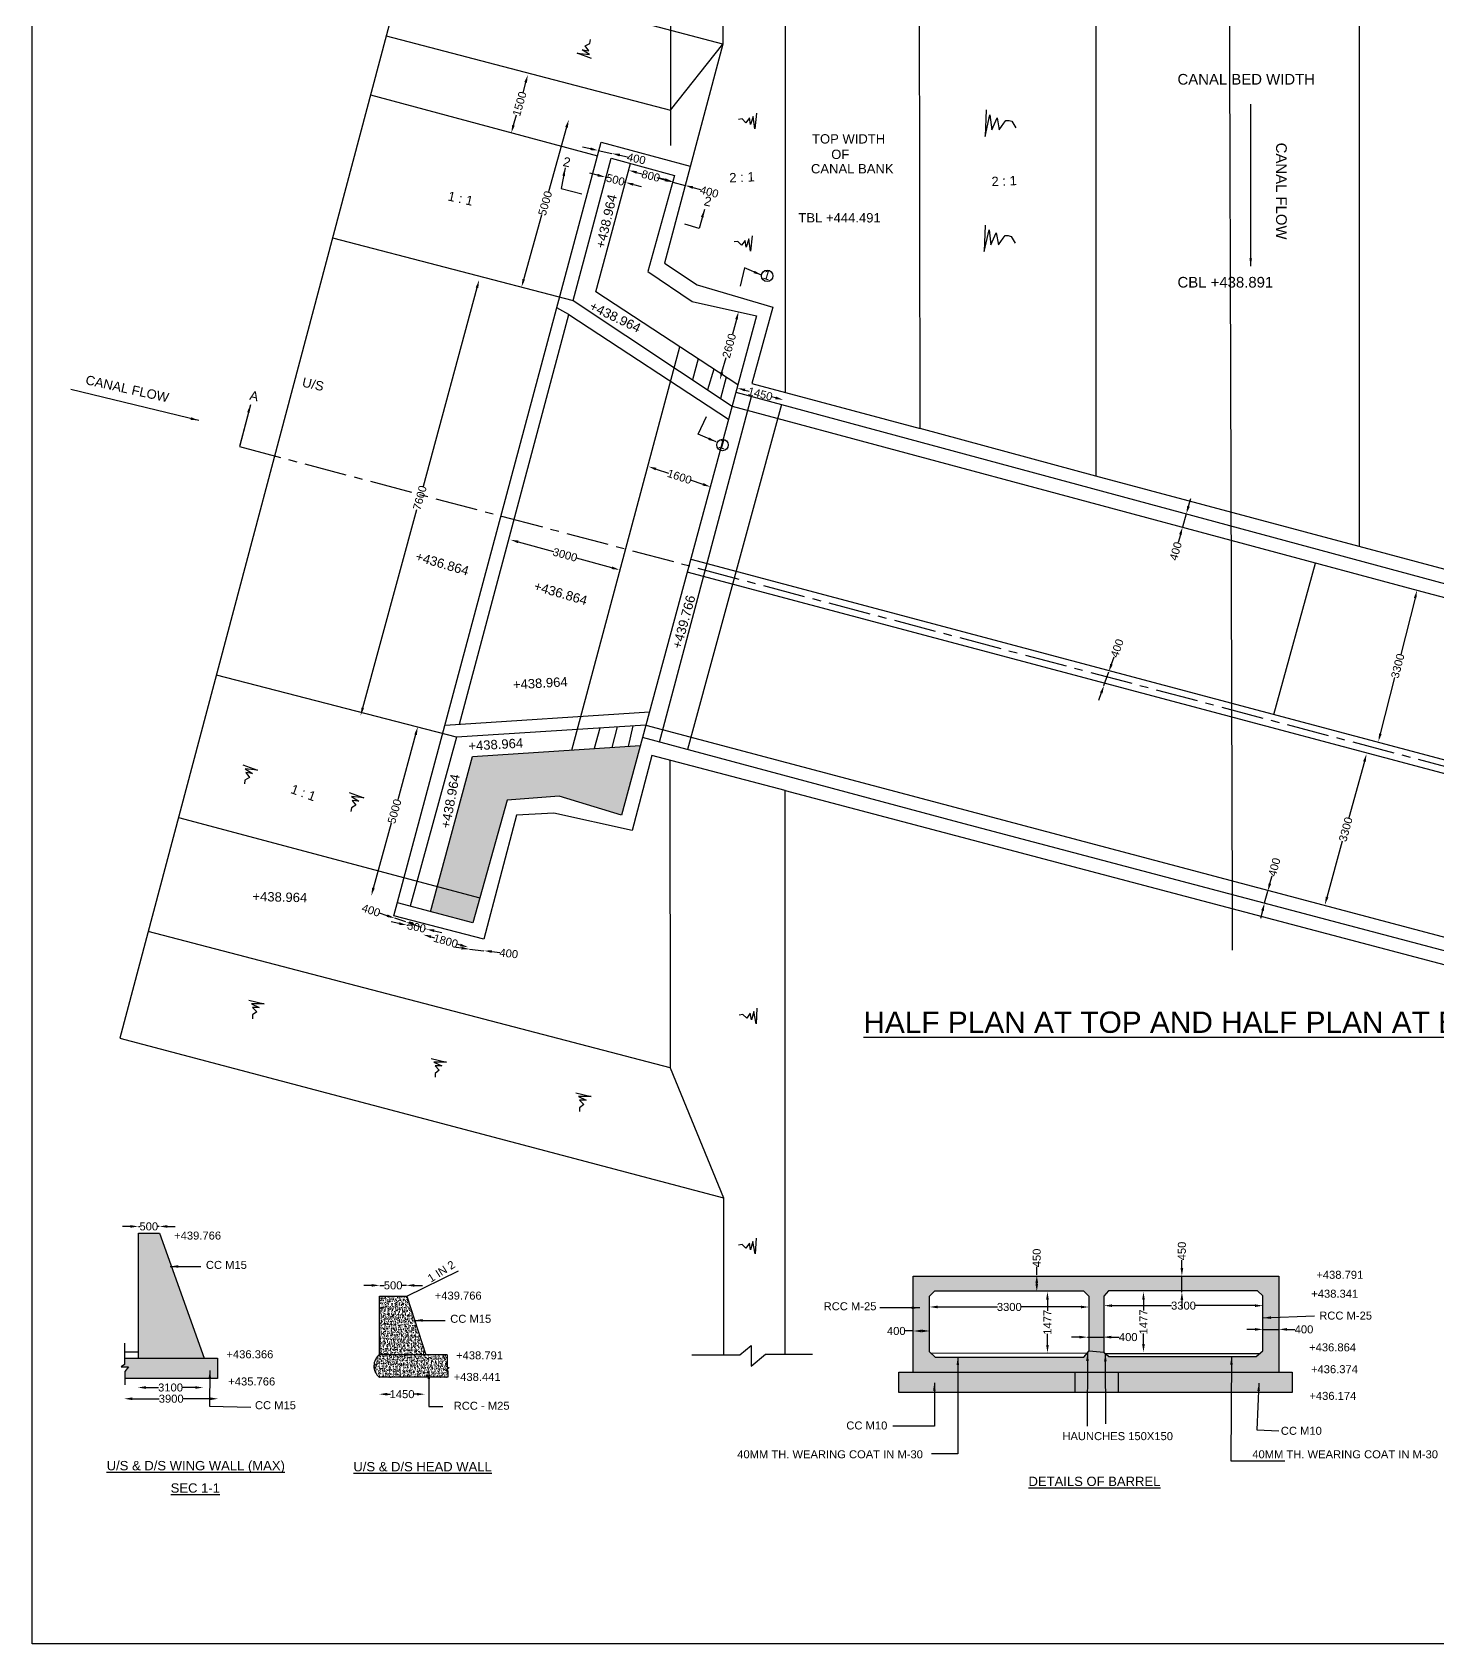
# Model space of a CAD drawing. Header units: millimetres. Extents: x 10160 to 155178, y -53 to 121906.
# Drawn here: x 10160 to 62853, y 53 to 60475 of the extents above; entities that cross this region are included whole.
import ezdxf

# ---------------------------------------------------------------- set-up
doc = ezdxf.new("R2010")
doc.units = ezdxf.units.MM
doc.linetypes.add('CENTER', pattern=[50.8, 31.75, -6.35, 6.35, -6.35])
for name, color, linetype in [('DIM', 7, 'Continuous'), ('DWG', 7, 'Continuous'), ('TEXT', 7, 'Continuous')]:
    doc.layers.add(name, color=color, linetype=linetype)
doc.styles.get("Standard").update_dxf_attribs({"font": 'arial.ttf'})
doc.dimstyles.new('ISO-25', dxfattribs={"dimtxt": 300, "dimasz": 300, "dimexe": 1.25, "dimexo": 0.625, "dimtad": 0, "dimdec": 0, "dimtxsty": 'Standard', "dimcen": 2.5, "dimse1": 1, "dimse2": 1, "dimadec": 0, "dimazin": 0, "dimtfac": 1, "dimtdec": 0, "dimtmove": 0, "dimatfit": 3, "dimfxl": 1, "dimarcsym": 0})

# ---------------------------------------------------------------- blocks, each defined once
blk = doc.blocks.new('*D18')
at = {"layer": 'Defpoints', "color": 0, "transparency": 16777216}
for p in [(28740, 58880), (28810, 58860), (28190, 56680)]:
    blk.add_point(p, dxfattribs=at)
at = {"layer": 'DIM', "color": 0, "lineweight": -2, "transparency": 16777216}
for p, q in [((28658, 58591), (28549, 58207)), ((28202, 56988), (28311, 57373))]:
    blk.add_line(p, q, dxfattribs=at)
at = {"layer": 'DIM', "color": 0, "transparency": 16777216}
for points in [[(28610, 58605), (28706, 58578), (28740, 58880)], [(28154, 57002), (28250, 56975), (28120, 56700)]]:
    blk.add_solid(points, dxfattribs=at)
at = {"layer": 'DIM', "color": 0, "transparency": 16777216, "insert": (28430, 57790), "char_height": 300, "attachment_point": 5, "rotation": 74.12405}
blk.add_mtext('1500', dxfattribs=at)
blk = doc.blocks.new('*D19')
at = {"layer": 'Defpoints', "color": 0, "transparency": 16777216}
for p in [(31340, 55850), (31850, 55740), (31891, 55931)]:
    blk.add_point(p, dxfattribs=at)
at = {"layer": 'DIM', "color": 0, "lineweight": -2, "transparency": 16777216}
for p, q in [((31088, 56104), (30795, 56168)), ((31381, 56041), (31891, 55931)), ((32184, 55868), (32478, 55805))]:
    blk.add_line(p, q, dxfattribs=at)
at = {"layer": 'DIM', "color": 0, "transparency": 16777216}
for points in [[(31099, 56153), (31077, 56055), (31381, 56041)], [(32195, 55917), (32174, 55819), (31891, 55931)]]:
    blk.add_solid(points, dxfattribs=at)
at = {"layer": 'DIM', "color": 0, "transparency": 16777216, "insert": (32808, 55733), "char_height": 300, "attachment_point": 5, "rotation": 347.82854}
blk.add_mtext('400', dxfattribs=at)
blk = doc.blocks.new('*D20')
at = {"layer": 'Defpoints', "color": 0, "transparency": 16777216}
for p in [(31660, 55100), (32405, 54841), (32420, 54900)]:
    blk.add_point(p, dxfattribs=at)
at = {"layer": 'DIM', "color": 0, "lineweight": -2, "transparency": 16777216}
for p, q in [((31354, 55118), (31064, 55194)), ((31645, 55041), (31704, 55026)), ((32405, 54841), (32345, 54857)), ((32695, 54765), (32985, 54689))]:
    blk.add_line(p, q, dxfattribs=at)
at = {"layer": 'DIM', "color": 0, "transparency": 16777216}
for points in [[(31367, 55166), (31342, 55069), (31645, 55041)], [(32707, 54813), (32682, 54717), (32405, 54841)]]:
    blk.add_solid(points, dxfattribs=at)
at = {"layer": 'DIM', "color": 0, "transparency": 16777216, "insert": (32025, 54941), "char_height": 300, "attachment_point": 5, "rotation": 345.25644}
blk.add_mtext('500', dxfattribs=at)
blk = doc.blocks.new('*D21')
at = {"layer": 'Defpoints', "color": 0, "transparency": 16777216}
for p in [(32580, 55510), (34230, 55090), (34175, 54876)]:
    blk.add_point(p, dxfattribs=at)
at = {"layer": 'DIM', "color": 0, "lineweight": -2, "transparency": 16777216}
for p, q in [((32816, 55222), (33029, 55168)), ((33885, 54950), (33672, 55004))]:
    blk.add_line(p, q, dxfattribs=at)
at = {"layer": 'DIM', "color": 0, "transparency": 16777216}
for points in [[(32829, 55270), (32804, 55173), (32525, 55296)], [(33897, 54998), (33872, 54901), (34175, 54876)]]:
    blk.add_solid(points, dxfattribs=at)
at = {"layer": 'DIM', "color": 0, "transparency": 16777216, "insert": (33350, 55086), "char_height": 300, "attachment_point": 5, "rotation": 345.7189}
blk.add_mtext('800', dxfattribs=at)
blk = doc.blocks.new('*D22')
at = {"layer": 'Defpoints', "color": 0, "transparency": 16777216}
for p in [(30275, 57201), (30670, 57090), (28900, 50810)]:
    blk.add_point(p, dxfattribs=at)
at = {"layer": 'DIM', "color": 0, "lineweight": -2, "transparency": 16777216}
for p, q in [((30193, 56913), (29511, 54493)), ((28586, 51210), (29268, 53630))]:
    blk.add_line(p, q, dxfattribs=at)
at = {"layer": 'DIM', "color": 0, "transparency": 16777216}
for points in [[(30145, 56926), (30241, 56899), (30275, 57201)], [(28538, 51224), (28634, 51197), (28505, 50921)]]:
    blk.add_solid(points, dxfattribs=at)
at = {"layer": 'DIM', "color": 0, "transparency": 16777216, "insert": (29390, 54061), "char_height": 300, "attachment_point": 5, "rotation": 74.25966}
blk.add_mtext('5000', dxfattribs=at)
blk = doc.blocks.new('*D23')
at = {"layer": 'Defpoints', "color": 0, "transparency": 16777216}
for p in [(36640, 50000), (37260, 49830), (36560, 47270)]:
    blk.add_point(p, dxfattribs=at)
at = {"layer": 'DIM', "color": 0, "lineweight": -2, "transparency": 16777216}
for p, q in [((36561, 49710), (36409, 49154)), ((36019, 47729), (36171, 48285))]:
    blk.add_line(p, q, dxfattribs=at)
at = {"layer": 'DIM', "color": 0, "transparency": 16777216}
for points in [[(36513, 49723), (36609, 49697), (36640, 50000)], [(35971, 47742), (36067, 47716), (35940, 47440)]]:
    blk.add_solid(points, dxfattribs=at)
at = {"layer": 'DIM', "color": 0, "transparency": 16777216, "insert": (36290, 48720), "char_height": 300, "attachment_point": 5, "rotation": 74.70701}
blk.add_mtext('2600', dxfattribs=at)
blk = doc.blocks.new('*D24')
at = {"layer": 'Defpoints', "color": 0, "transparency": 16777216}
for p in [(36540, 46940), (38319, 46693), (38270, 46500)]:
    blk.add_point(p, dxfattribs=at)
at = {"layer": 'DIM', "color": 0, "lineweight": -2, "transparency": 16777216}
for p, q in [((36880, 47059), (37033, 47020)), ((38028, 46767), (37875, 46806))]:
    blk.add_line(p, q, dxfattribs=at)
at = {"layer": 'DIM', "color": 0, "transparency": 16777216}
for points in [[(36892, 47107), (36867, 47010), (36589, 47133)], [(38041, 46815), (38016, 46718), (38319, 46693)]]:
    blk.add_solid(points, dxfattribs=at)
at = {"layer": 'DIM', "color": 0, "transparency": 16777216, "insert": (37454, 46913), "char_height": 300, "attachment_point": 5, "rotation": 345.73022}
blk.add_mtext('1450', dxfattribs=at)
blk = doc.blocks.new('*D25')
at = {"layer": 'Defpoints', "color": 0, "transparency": 16777216}
for p in [(33210, 44030), (35540, 43270), (35592, 43430)]:
    blk.add_point(p, dxfattribs=at)
at = {"layer": 'DIM', "color": 0, "lineweight": -2, "transparency": 16777216}
for p, q in [((33548, 44097), (34015, 43945)), ((35307, 43523), (34840, 43676))]:
    blk.add_line(p, q, dxfattribs=at)
at = {"layer": 'DIM', "color": 0, "transparency": 16777216}
for points in [[(33563, 44145), (33532, 44050), (33262, 44190)], [(35323, 43571), (35292, 43476), (35592, 43430)]]:
    blk.add_solid(points, dxfattribs=at)
at = {"layer": 'DIM', "color": 0, "transparency": 16777216, "insert": (34427, 43810), "char_height": 300, "attachment_point": 5, "rotation": 341.9347}
blk.add_mtext('1600', dxfattribs=at)
blk = doc.blocks.new('*D26')
at = {"layer": 'Defpoints', "color": 0, "transparency": 16777216}
for p in [(28070, 41370), (32160, 40240), (32181, 40316)]:
    blk.add_point(p, dxfattribs=at)
at = {"layer": 'DIM', "color": 0, "lineweight": -2, "transparency": 16777216}
for p, q in [((28380, 41366), (29704, 41000)), ((31892, 40396), (30568, 40762))]:
    blk.add_line(p, q, dxfattribs=at)
at = {"layer": 'DIM', "color": 0, "transparency": 16777216}
for points in [[(28393, 41414), (28367, 41318), (28091, 41446)], [(31905, 40444), (31878, 40348), (32181, 40316)]]:
    blk.add_solid(points, dxfattribs=at)
at = {"layer": 'DIM', "color": 0, "transparency": 16777216, "insert": (30136, 40881), "char_height": 300, "attachment_point": 5, "rotation": 344.5554}
blk.add_mtext('3000', dxfattribs=at)
blk = doc.blocks.new('*D27')
at = {"layer": 'Defpoints', "color": 0, "transparency": 16777216}
for p in [(26912, 51182), (26920, 51180), (22480, 34850)]:
    blk.add_point(p, dxfattribs=at)
at = {"layer": 'DIM', "color": 0, "lineweight": -2, "transparency": 16777216}
for p, q in [((26834, 50893), (24810, 43448)), ((22551, 35142), (24575, 42586))]:
    blk.add_line(p, q, dxfattribs=at)
at = {"layer": 'DIM', "color": 0, "transparency": 16777216}
for points in [[(26785, 50906), (26882, 50879), (26912, 51182)], [(22503, 35155), (22599, 35128), (22472, 34852)]]:
    blk.add_solid(points, dxfattribs=at)
at = {"layer": 'DIM', "color": 0, "transparency": 16777216, "insert": (24692, 43017), "char_height": 300, "attachment_point": 5, "rotation": 74.78942}
blk.add_mtext('7600', dxfattribs=at)
blk = doc.blocks.new('*D28')
at = {"layer": 'Defpoints', "color": 0, "transparency": 16777216}
for p in [(24612, 34428), (25550, 34170), (23810, 27840)]:
    blk.add_point(p, dxfattribs=at)
at = {"layer": 'DIM', "color": 0, "lineweight": -2, "transparency": 16777216}
for p, q in [((24532, 34139), (23861, 31695)), ((22951, 28387), (23623, 30831))]:
    blk.add_line(p, q, dxfattribs=at)
at = {"layer": 'DIM', "color": 0, "transparency": 16777216}
for points in [[(24484, 34152), (24581, 34125), (24612, 34428)], [(22903, 28400), (23000, 28374), (22872, 28098)]]:
    blk.add_solid(points, dxfattribs=at)
at = {"layer": 'DIM', "color": 0, "transparency": 16777216, "insert": (23742, 31263), "char_height": 300, "attachment_point": 5, "rotation": 74.63006}
blk.add_mtext('5000', dxfattribs=at)
blk = doc.blocks.new('*D29')
at = {"layer": 'Defpoints', "color": 0, "transparency": 16777216}
for p in [(23752, 27256), (23780, 27340), (24200, 27200)]:
    blk.add_point(p, dxfattribs=at)
at = {"layer": 'DIM', "color": 0, "lineweight": -2, "transparency": 16777216}
for p, q in [((23467, 27351), (23183, 27446)), ((24172, 27116), (23752, 27256)), ((24457, 27021), (24741, 26926))]:
    blk.add_line(p, q, dxfattribs=at)
at = {"layer": 'DIM', "color": 0, "transparency": 16777216}
for points in [[(23483, 27398), (23452, 27303), (23752, 27256)], [(24472, 27069), (24441, 26974), (24172, 27116)]]:
    blk.add_solid(points, dxfattribs=at)
at = {"layer": 'DIM', "color": 0, "transparency": 16777216, "insert": (22863, 27552), "char_height": 300, "attachment_point": 5, "rotation": 341.56505}
blk.add_mtext('400', dxfattribs=at)
blk = doc.blocks.new('*D30')
at = {"layer": 'Defpoints', "color": 0, "transparency": 16777216}
for p in [(24220, 27080), (24933, 26848), (24950, 26930)]:
    blk.add_point(p, dxfattribs=at)
at = {"layer": 'DIM', "color": 0, "lineweight": -2, "transparency": 16777216}
for p, q in [((23909, 27058), (23615, 27119)), ((24203, 26998), (24243, 26990)), ((24933, 26848), (24893, 26856)), ((25227, 26788), (25521, 26727))]:
    blk.add_line(p, q, dxfattribs=at)
at = {"layer": 'DIM', "color": 0, "transparency": 16777216}
for points in [[(23919, 27107), (23899, 27010), (24203, 26998)], [(25237, 26837), (25217, 26739), (24933, 26848)]]:
    blk.add_solid(points, dxfattribs=at)
at = {"layer": 'DIM', "color": 0, "transparency": 16777216, "insert": (24568, 26923), "char_height": 300, "attachment_point": 5, "rotation": 348.38851}
blk.add_mtext('500', dxfattribs=at)
blk = doc.blocks.new('*D31')
at = {"layer": 'Defpoints', "color": 0, "transparency": 16777216}
for p in [(24800, 26560), (26480, 26090), (26502, 26169)]:
    blk.add_point(p, dxfattribs=at)
at = {"layer": 'DIM', "color": 0, "lineweight": -2, "transparency": 16777216}
for p, q in [((25111, 26559), (25244, 26521)), ((26213, 26250), (26080, 26287))]:
    blk.add_line(p, q, dxfattribs=at)
at = {"layer": 'DIM', "color": 0, "transparency": 16777216}
for points in [[(25125, 26607), (25098, 26510), (24822, 26639)], [(26227, 26298), (26200, 26202), (26502, 26169)]]:
    blk.add_solid(points, dxfattribs=at)
at = {"layer": 'DIM', "color": 0, "transparency": 16777216, "insert": (25662, 26404), "char_height": 300, "attachment_point": 5, "rotation": 344.3704}
blk.add_mtext('1800', dxfattribs=at)
blk = doc.blocks.new('*D32')
at = {"layer": 'Defpoints', "color": 0, "transparency": 16777216}
for p in [(26560, 26150), (27094, 26038), (27100, 26090)]:
    blk.add_point(p, dxfattribs=at)
at = {"layer": 'DIM', "color": 0, "lineweight": -2, "transparency": 16777216}
for p, q in [((26256, 26132), (25958, 26165)), ((26554, 26098), (27094, 26038)), ((27392, 26005), (27691, 25972))]:
    blk.add_line(p, q, dxfattribs=at)
at = {"layer": 'DIM', "color": 0, "transparency": 16777216}
for points in [[(26262, 26181), (26251, 26082), (26554, 26098)], [(27398, 26055), (27387, 25956), (27094, 26038)]]:
    blk.add_solid(points, dxfattribs=at)
at = {"layer": 'DIM', "color": 0, "transparency": 16777216, "insert": (28026, 25935), "char_height": 300, "attachment_point": 5, "rotation": 353.65981}
blk.add_mtext('400', dxfattribs=at)
blk = doc.blocks.new('*D33')
at = {"layer": 'Defpoints', "color": 0, "transparency": 16777216}
for p in [(53330, 42440), (53190, 41950), (53285, 41923)]:
    blk.add_point(p, dxfattribs=at)
at = {"layer": 'DIM', "color": 0, "lineweight": -2, "transparency": 16777216}
for p, q in [((53508, 42701), (53590, 42990)), ((53425, 42413), (53285, 41923)), ((53203, 41634), (53120, 41346))]:
    blk.add_line(p, q, dxfattribs=at)
at = {"layer": 'DIM', "color": 0, "transparency": 16777216}
for points in [[(53459, 42715), (53556, 42688), (53425, 42413)], [(53155, 41648), (53251, 41621), (53285, 41923)]]:
    blk.add_solid(points, dxfattribs=at)
at = {"layer": 'DIM', "color": 0, "transparency": 16777216, "insert": (53028, 41021), "char_height": 300, "attachment_point": 5, "rotation": 74.0546}
blk.add_mtext('400', dxfattribs=at)
blk = doc.blocks.new('*D34')
at = {"layer": 'Defpoints', "color": 0, "transparency": 16777216}
for p in [(50520, 36495), (50620, 36460), (50440, 35950)]:
    blk.add_point(p, dxfattribs=at)
at = {"layer": 'DIM', "color": 0, "lineweight": -2, "transparency": 16777216}
for p, q in [((50619, 36778), (50719, 37061)), ((50340, 35985), (50520, 36495)), ((50240, 35703), (50140, 35420))]:
    blk.add_line(p, q, dxfattribs=at)
at = {"layer": 'DIM', "color": 0, "transparency": 16777216}
for points in [[(50572, 36795), (50667, 36762), (50520, 36495)], [(50193, 35719), (50287, 35686), (50340, 35985)]]:
    blk.add_solid(points, dxfattribs=at)
at = {"layer": 'DIM', "color": 0, "transparency": 16777216, "insert": (50832, 37380), "char_height": 300, "attachment_point": 5, "rotation": 70.55997}
blk.add_mtext('400', dxfattribs=at)
blk = doc.blocks.new('*D35')
at = {"layer": 'Defpoints', "color": 0, "transparency": 16777216}
for p in [(61880, 39600), (62077, 39550), (60430, 33930)]:
    blk.add_point(p, dxfattribs=at)
at = {"layer": 'DIM', "color": 0, "lineweight": -2, "transparency": 16777216}
for p, q in [((62002, 39259), (61463, 37149)), ((60701, 34170), (61241, 36281))]:
    blk.add_line(p, q, dxfattribs=at)
at = {"layer": 'DIM', "color": 0, "transparency": 16777216}
for points in [[(61954, 39271), (62051, 39247), (62077, 39550)], [(60653, 34183), (60749, 34158), (60627, 33880)]]:
    blk.add_solid(points, dxfattribs=at)
at = {"layer": 'DIM', "color": 0, "transparency": 16777216, "insert": (61352, 36715), "char_height": 300, "attachment_point": 5, "rotation": 75.65508}
blk.add_mtext('3300', dxfattribs=at)
blk = doc.blocks.new('*D36')
at = {"layer": 'Defpoints', "color": 0, "transparency": 16777216}
for p in [(60182, 33417), (60280, 33390), (58720, 27730)]:
    blk.add_point(p, dxfattribs=at)
at = {"layer": 'DIM', "color": 0, "lineweight": -2, "transparency": 16777216}
for p, q in [((60103, 33128), (59521, 31019)), ((58702, 28046), (59283, 30155))]:
    blk.add_line(p, q, dxfattribs=at)
at = {"layer": 'DIM', "color": 0, "transparency": 16777216}
for points in [[(60054, 33141), (60151, 33114), (60182, 33417)], [(58654, 28059), (58750, 28033), (58622, 27757)]]:
    blk.add_solid(points, dxfattribs=at)
at = {"layer": 'DIM', "color": 0, "transparency": 16777216, "insert": (59402, 30587), "char_height": 300, "attachment_point": 5, "rotation": 74.59081}
blk.add_mtext('3300', dxfattribs=at)
blk = doc.blocks.new('*D37')
at = {"layer": 'Defpoints', "color": 0, "transparency": 16777216}
for p in [(56460, 27800), (56481, 28267), (56580, 28240)]:
    blk.add_point(p, dxfattribs=at)
at = {"layer": 'DIM', "color": 0, "lineweight": -2, "transparency": 16777216}
for p, q in [((56560, 28556), (56639, 28846)), ((56361, 27827), (56481, 28267)), ((56282, 27538), (56203, 27248))]:
    blk.add_line(p, q, dxfattribs=at)
at = {"layer": 'DIM', "color": 0, "transparency": 16777216}
for points in [[(56512, 28570), (56608, 28543), (56481, 28267)], [(56234, 27551), (56330, 27524), (56361, 27827)]]:
    blk.add_solid(points, dxfattribs=at)
at = {"layer": 'DIM', "color": 0, "transparency": 16777216, "insert": (56728, 29172), "char_height": 300, "attachment_point": 5, "rotation": 74.74488}
blk.add_mtext('400', dxfattribs=at)
blk = doc.blocks.new('*D54')
at = {"layer": 'Defpoints', "color": 0, "transparency": 16777216}
for p in [(13610, 9580), (17130, 9580), (17130, 9240)]:
    blk.add_point(p, dxfattribs=at)
at = {"layer": 'DIM', "color": 0, "lineweight": -2, "transparency": 16777216}
for p, q in [((13910, 9240), (14922, 9240)), ((16830, 9240), (15818, 9240))]:
    blk.add_line(p, q, dxfattribs=at)
at = {"layer": 'DIM', "color": 0, "transparency": 16777216}
for points in [[(13910, 9290), (13910, 9190), (13610, 9240)], [(16830, 9290), (16830, 9190), (17130, 9240)]]:
    blk.add_solid(points, dxfattribs=at)
at = {"layer": 'DIM', "color": 0, "transparency": 16777216, "insert": (15370, 9240), "char_height": 300, "attachment_point": 5}
blk.add_mtext('3900', dxfattribs=at)
blk = doc.blocks.new('*D55')
at = {"layer": 'Defpoints', "color": 0, "transparency": 16777216}
for p in [(16570, 9660), (14120, 8640), (16570, 8640)]:
    blk.add_point(p, dxfattribs=at)
at = {"layer": 'DIM', "color": 0, "lineweight": -2, "transparency": 16777216}
for p, q in [((14420, 9660), (14897, 9660)), ((16270, 9660), (15793, 9660))]:
    blk.add_line(p, q, dxfattribs=at)
at = {"layer": 'DIM', "color": 0, "transparency": 16777216}
for points in [[(14420, 9710), (14420, 9610), (14120, 9660)], [(16270, 9710), (16270, 9610), (16570, 9660)]]:
    blk.add_solid(points, dxfattribs=at)
at = {"layer": 'DIM', "color": 0, "transparency": 16777216, "insert": (15345, 9660), "char_height": 300, "attachment_point": 5}
blk.add_mtext('3100', dxfattribs=at)
blk = doc.blocks.new('*D56')
at = {"layer": 'Defpoints', "color": 0, "transparency": 16777216}
for p in [(14140, 15640), (14920, 15700), (14920, 15640)]:
    blk.add_point(p, dxfattribs=at)
at = {"layer": 'DIM', "color": 0, "lineweight": -2, "transparency": 16777216}
for p, q in [((13840, 15700), (13540, 15700)), ((14140, 15700), (14198, 15700)), ((14920, 15700), (14862, 15700)), ((15220, 15700), (15520, 15700))]:
    blk.add_line(p, q, dxfattribs=at)
at = {"layer": 'DIM', "color": 0, "transparency": 16777216}
for points in [[(13840, 15750), (13840, 15650), (14140, 15700)], [(15220, 15750), (15220, 15650), (14920, 15700)]]:
    blk.add_solid(points, dxfattribs=at)
at = {"layer": 'DIM', "color": 0, "transparency": 16777216, "insert": (14530, 15700), "char_height": 300, "attachment_point": 5}
blk.add_mtext('500', dxfattribs=at)
blk = doc.blocks.new('*D57')
at = {"layer": 'Defpoints', "color": 0, "transparency": 16777216}
for p in [(23190, 13450), (24190, 13490), (24190, 13450)]:
    blk.add_point(p, dxfattribs=at)
at = {"layer": 'DIM', "color": 0, "lineweight": -2, "transparency": 16777216}
for p, q in [((22890, 13490), (22590, 13490)), ((23190, 13490), (23358, 13490)), ((24190, 13490), (24022, 13490)), ((24490, 13490), (24790, 13490))]:
    blk.add_line(p, q, dxfattribs=at)
at = {"layer": 'DIM', "color": 0, "transparency": 16777216}
for points in [[(22890, 13540), (22890, 13440), (23190, 13490)], [(24490, 13540), (24490, 13440), (24190, 13490)]]:
    blk.add_solid(points, dxfattribs=at)
at = {"layer": 'DIM', "color": 0, "transparency": 16777216, "insert": (23690, 13490), "char_height": 300, "attachment_point": 5}
blk.add_mtext('500', dxfattribs=at)
blk = doc.blocks.new('*D58')
at = {"layer": 'Defpoints', "color": 0, "transparency": 16777216}
for p in [(43190, 11920), (43190, 11780), (43810, 11920)]:
    blk.add_point(p, dxfattribs=at)
at = {"layer": 'DIM', "color": 0, "lineweight": -2, "transparency": 16777216}
for p, q in [((43190, 11780), (42890, 11780)), ((43510, 11780), (43490, 11780))]:
    blk.add_line(p, q, dxfattribs=at)
at = {"layer": 'DIM', "color": 0, "transparency": 16777216}
for points in [[(43490, 11830), (43490, 11730), (43190, 11780)], [(43510, 11830), (43510, 11730), (43810, 11780)]]:
    blk.add_solid(points, dxfattribs=at)
at = {"layer": 'DIM', "color": 0, "transparency": 16777216, "insert": (42552, 11780), "char_height": 300, "attachment_point": 5}
blk.add_mtext('400', dxfattribs=at)
blk = doc.blocks.new('*D59')
at = {"layer": 'Defpoints', "color": 0, "transparency": 16777216}
for p in [(43800, 12610), (49780, 12680), (49780, 12610)]:
    blk.add_point(p, dxfattribs=at)
at = {"layer": 'DIM', "color": 0, "lineweight": -2, "transparency": 16777216}
for p, q in [((44100, 12680), (46342, 12680)), ((49480, 12680), (47238, 12680))]:
    blk.add_line(p, q, dxfattribs=at)
at = {"layer": 'DIM', "color": 0, "transparency": 16777216}
for points in [[(44100, 12730), (44100, 12630), (43800, 12680)], [(49480, 12730), (49480, 12630), (49780, 12680)]]:
    blk.add_solid(points, dxfattribs=at)
at = {"layer": 'DIM', "color": 0, "transparency": 16777216, "insert": (46790, 12680), "char_height": 300, "attachment_point": 5}
blk.add_mtext('3300', dxfattribs=at)
blk = doc.blocks.new('*D60')
at = {"layer": 'Defpoints', "color": 0, "transparency": 16777216}
for p in [(48220, 13250), (48370, 13250), (48370, 10960)]:
    blk.add_point(p, dxfattribs=at)
at = {"layer": 'DIM', "color": 0, "lineweight": -2, "transparency": 16777216}
for p, q in [((48220, 12950), (48220, 12539)), ((48220, 11260), (48220, 11671))]:
    blk.add_line(p, q, dxfattribs=at)
at = {"layer": 'DIM', "color": 0, "transparency": 16777216}
for points in [[(48170, 12950), (48270, 12950), (48220, 13250)], [(48170, 11260), (48270, 11260), (48220, 10960)]]:
    blk.add_solid(points, dxfattribs=at)
at = {"layer": 'DIM', "color": 0, "transparency": 16777216, "insert": (48220, 12105), "char_height": 300, "attachment_point": 5, "rotation": 90}
blk.add_mtext('1477', dxfattribs=at)
blk = doc.blocks.new('*D61')
at = {"layer": 'Defpoints', "color": 0, "transparency": 16777216}
for p in [(49720, 11540), (50310, 11550), (50310, 11540)]:
    blk.add_point(p, dxfattribs=at)
at = {"layer": 'DIM', "color": 0, "lineweight": -2, "transparency": 16777216}
for p, q in [((49420, 11550), (49120, 11550)), ((49720, 11550), (50310, 11550)), ((50610, 11550), (50910, 11550))]:
    blk.add_line(p, q, dxfattribs=at)
at = {"layer": 'DIM', "color": 0, "transparency": 16777216}
for points in [[(49420, 11600), (49420, 11500), (49720, 11550)], [(50610, 11600), (50610, 11500), (50310, 11550)]]:
    blk.add_solid(points, dxfattribs=at)
at = {"layer": 'DIM', "color": 0, "transparency": 16777216, "insert": (51248, 11550), "char_height": 300, "attachment_point": 5}
blk.add_mtext('400', dxfattribs=at)
blk = doc.blocks.new('*D62')
at = {"layer": 'Defpoints', "color": 0, "transparency": 16777216}
for p in [(51810, 13250), (51820, 13250), (51810, 10990)]:
    blk.add_point(p, dxfattribs=at)
at = {"layer": 'DIM', "color": 0, "lineweight": -2, "transparency": 16777216}
for p, q in [((51820, 12950), (51820, 12554)), ((51820, 11290), (51820, 11686))]:
    blk.add_line(p, q, dxfattribs=at)
at = {"layer": 'DIM', "color": 0, "transparency": 16777216}
for points in [[(51770, 12950), (51870, 12950), (51820, 13250)], [(51770, 11290), (51870, 11290), (51820, 10990)]]:
    blk.add_solid(points, dxfattribs=at)
at = {"layer": 'DIM', "color": 0, "transparency": 16777216, "insert": (51820, 12120), "char_height": 300, "attachment_point": 5, "rotation": 90}
blk.add_mtext('1477', dxfattribs=at)
blk = doc.blocks.new('*D63')
at = {"layer": 'Defpoints', "color": 0, "transparency": 16777216}
for p in [(56300, 12730), (50340, 12610), (56300, 12610)]:
    blk.add_point(p, dxfattribs=at)
at = {"layer": 'DIM', "color": 0, "lineweight": -2, "transparency": 16777216}
for p, q in [((50640, 12730), (52872, 12730)), ((56000, 12730), (53768, 12730))]:
    blk.add_line(p, q, dxfattribs=at)
at = {"layer": 'DIM', "color": 0, "transparency": 16777216}
for points in [[(50640, 12780), (50640, 12680), (50340, 12730)], [(56000, 12780), (56000, 12680), (56300, 12730)]]:
    blk.add_solid(points, dxfattribs=at)
at = {"layer": 'DIM', "color": 0, "transparency": 16777216, "insert": (53320, 12730), "char_height": 300, "attachment_point": 5}
blk.add_mtext('3300', dxfattribs=at)
blk = doc.blocks.new('*D64')
at = {"layer": 'Defpoints', "color": 0, "transparency": 16777216}
for p in [(47540, 13880), (47820, 13880), (47540, 13260)]:
    blk.add_point(p, dxfattribs=at)
at = {"layer": 'DIM', "color": 0, "lineweight": -2, "transparency": 16777216}
for p, q in [((47820, 13880), (47820, 14180)), ((47820, 13560), (47820, 13580))]:
    blk.add_line(p, q, dxfattribs=at)
at = {"layer": 'DIM', "color": 0, "transparency": 16777216}
for points in [[(47770, 13580), (47870, 13580), (47820, 13880)], [(47770, 13560), (47870, 13560), (47820, 13260)]]:
    blk.add_solid(points, dxfattribs=at)
at = {"layer": 'DIM', "color": 0, "transparency": 16777216, "insert": (47820, 14518), "char_height": 300, "attachment_point": 5, "rotation": 90}
blk.add_mtext('450', dxfattribs=at)
blk = doc.blocks.new('*D65')
at = {"layer": 'Defpoints', "color": 0, "transparency": 16777216}
for p in [(53070, 13840), (53260, 13840), (53070, 13240)]:
    blk.add_point(p, dxfattribs=at)
at = {"layer": 'DIM', "color": 0, "lineweight": -2, "transparency": 16777216}
for p, q in [((53260, 14140), (53260, 14440)), ((53260, 13240), (53260, 13840)), ((53260, 12940), (53260, 12640))]:
    blk.add_line(p, q, dxfattribs=at)
at = {"layer": 'DIM', "color": 0, "transparency": 16777216}
for points in [[(53210, 14140), (53310, 14140), (53260, 13840)], [(53210, 12940), (53310, 12940), (53260, 13240)]]:
    blk.add_solid(points, dxfattribs=at)
at = {"layer": 'DIM', "color": 0, "transparency": 16777216, "insert": (53260, 14778), "char_height": 300, "attachment_point": 5, "rotation": 90}
blk.add_mtext('450', dxfattribs=at)
blk = doc.blocks.new('*D66')
at = {"layer": 'Defpoints', "color": 0, "transparency": 16777216}
for p in [(56300, 11910), (56900, 11910), (56900, 11840)]:
    blk.add_point(p, dxfattribs=at)
at = {"layer": 'DIM', "color": 0, "lineweight": -2, "transparency": 16777216}
for p, q in [((56000, 11840), (55700, 11840)), ((56300, 11840), (56900, 11840)), ((57200, 11840), (57500, 11840))]:
    blk.add_line(p, q, dxfattribs=at)
at = {"layer": 'DIM', "color": 0, "transparency": 16777216}
for points in [[(56000, 11890), (56000, 11790), (56300, 11840)], [(57200, 11890), (57200, 11790), (56900, 11840)]]:
    blk.add_solid(points, dxfattribs=at)
at = {"layer": 'DIM', "color": 0, "transparency": 16777216, "insert": (57838, 11840), "char_height": 300, "attachment_point": 5}
blk.add_mtext('400', dxfattribs=at)
blk = doc.blocks.new('*D82')
at = {"layer": 'Defpoints', "color": 0, "transparency": 16777216}
for p in [(23170, 9400), (24880, 9410), (24880, 9400)]:
    blk.add_point(p, dxfattribs=at)
at = {"layer": 'DIM', "color": 0, "lineweight": -2, "transparency": 16777216}
for p, q in [((23470, 9410), (23591, 9410)), ((24580, 9410), (24459, 9410))]:
    blk.add_line(p, q, dxfattribs=at)
at = {"layer": 'DIM', "color": 0, "transparency": 16777216}
for points in [[(23470, 9460), (23470, 9360), (23170, 9410)], [(24580, 9460), (24580, 9360), (24880, 9410)]]:
    blk.add_solid(points, dxfattribs=at)
at = {"layer": 'DIM', "color": 0, "transparency": 16777216, "insert": (24025, 9410), "char_height": 300, "attachment_point": 5}
blk.add_mtext('1450', dxfattribs=at)
blk = doc.blocks.new('*D85')
at = {"color": 0, "lineweight": -2, "transparency": 16777216}
for p, q in [((33880, 54933), (33590, 55010)), ((34170, 54855), (34636, 54731)), ((34926, 54654), (35216, 54576))]:
    blk.add_line(p, q, dxfattribs=at)
at = {"color": 0, "transparency": 16777216}
for points in [[(33893, 54981), (33867, 54884), (34170, 54855)], [(34939, 54702), (34913, 54605), (34636, 54731)]]:
    blk.add_solid(points, dxfattribs=at)
at = {"layer": 'Defpoints', "color": 0, "transparency": 16777216}
for p in [(34175, 54876), (34636, 54731), (34642, 54751)]:
    blk.add_point(p, dxfattribs=at)
at = {"color": 0, "transparency": 16777216, "insert": (35542, 54489), "char_height": 300, "attachment_point": 5, "rotation": 345.06424}
blk.add_mtext('400', dxfattribs=at)

msp = doc.modelspace()

# ---------------------------------------------------------------- hatches: boundary and pattern name
at = {"layer": 'DWG'}
h = msp.add_hatch(dxfattribs=at)
h.set_pattern_fill('AR-CONC', color=256)
h.paths.add_polyline_path([(32954.4, 33726.1), (26670, 33320), (25352.4, 28443.9), (26943.7, 28020.2), (27970, 31680), (29920, 31830), (32250, 31120)])
h.paths.add_polyline_path([(26943.7, 28020.2), (25352.4, 28443.9), (25096.9, 27498.4), (26680, 27080)])
h = msp.add_hatch(dxfattribs=at)
h.set_pattern_fill('AR-CONC', color=256)
h.paths.add_polyline_path([(14930, 15450), (14150, 15450), (14150, 10760), (16600, 10760)])
h.paths.add_polyline_path([(17110, 10760), (13620, 10760), (13620, 10520), (13490, 10440), (13770, 10440), (13630, 10260), (13630, 10000), (17110, 10000)])
h = msp.add_hatch(dxfattribs=at)
h.set_pattern_fill('AR-CONC', color=256)
h.paths.add_polyline_path([(56890, 13840), (43190, 13840), (43190, 10240), (56900, 10240)])
h.paths.add_polyline_path([(49580, 13270), (49780, 13070), (49780, 11030), (50330, 10990), (50330, 13080), (50510, 13280), (56090, 13280), (56300, 13100), (56300, 11030), (56040, 10820), (50520, 10820), (50330, 10990), (49780, 11030), (49590, 10800), (44010, 10800), (43780, 11010), (43780, 13070), (43990, 13270)], flags=16)
h.paths.add_polyline_path([(57390, 10240), (42650, 10240), (42650, 9470), (57390, 9470)])
h = msp.add_hatch(dxfattribs=at)
h.set_pattern_fill('AR-CONC', color=256)
h.paths.add_polyline_path([(25720, 10890), (23180, 10890, 0.4885854), (23170, 10050), (25740, 10050), (25740, 10290), (25700, 10330), (25790, 10410), (25720, 10410)])
h.paths.add_polyline_path([(24200, 13080), (23180, 13080), (23180, 10890), (24910, 10890)])

# ---------------------------------------------------------------- linework, layer by layer
msp.add_lwpolyline([(155178.2, 53), (10160, 53), (10160, 107650), (155178.2, 107650)], close=True)
at = {"layer": 'DIM'}
msp.add_lwpolyline([(24200, 13080), (26140, 14030)], dxfattribs=at)
for centre in [(37710.5, 51338), (36040, 45000)]:
    msp.add_circle(centre, 214.7, dxfattribs=at)
at = {"layer": 'DWG'}
for points in [[(35840.1, 83532.2), (35108.9, 85886.8), (34086.7, 85886.8), (34086.7, 56226)], [(38380, 78934.8), (38390.6, 46975)], [(54980, 79140), (55150, 27830), (55150, 26060)], [(36050, 65700), (36050, 60030), (33860, 51820), (35090, 51000), (37920, 50170), (37140, 47310), (43450, 45620), (43420, 62275.9)], [(36050, 60030), (24180, 63170), (13450, 22760), (36080, 16770), (36080, 10890)], [(50040, 62275.9), (50040, 43830), (43450, 45620)], [(59910, 62298), (59910, 41190), (50040, 43830)], [(66460, 62298), (66540, 39420), (59910, 41190)], [(23430.1, 60345.9), (34086.7, 57550), (36050, 60030)], [(31132.6, 59484), (30585.2, 59695.8), (31051.4, 59635.7), (30781.7, 59811.6), (31029.6, 59779.6), (30891.4, 59958.8), (31065.4, 60057.3), (31065.4, 60057.3), (31083.3, 60196.2), (31083.3, 60196.2), (31083.3, 60196.2), (31083.3, 60196.2)], [(22842.4, 58132.6), (31355, 55846)], [(37314.6, 57435.6), (37252.1, 56852), (37189.2, 57317.8), (37089.3, 57011.7), (37055.8, 57259.4), (36918.7, 57079.5), (36778.4, 57222), (36778.4, 57222), (36639.6, 57203.3), (36639.6, 57203.3), (36639.6, 57203.3), (36639.6, 57203.3)], [(45920, 57560), (45880, 56570), (46060, 57380), (46130, 56820), (46330, 57270), (46410, 56820), (46590, 57070), (46660, 57170), (46780, 57170), (46890, 57140), (47040, 56890)], [(38390, 10910), (38390, 32050), (33390, 33360), (32650, 30540), (29710, 31200), (28310, 31120), (27090, 26470), (23720, 27350), (31490, 56350), (34827.7, 55447.9)], [(21416.3, 52761.6), (30440, 50420), (31870, 55750), (34240, 55100), (33240, 51500), (34900, 50380), (37310, 49840), (32250, 31120), (29920, 31830), (27970, 31680), (26680, 27080), (23848.2, 27828.5)], [(36610.4, 47251.8), (31290, 50740), (32590.6, 55552.4)], [(45890, 53240), (45850, 52250), (46030, 53060), (46100, 52500), (46300, 52950), (46380, 52500), (46560, 52750), (46630, 52850), (46750, 52850), (46860, 52820), (47010, 52570)], [(37144.6, 52845.6), (37082.1, 52262), (37019.2, 52727.8), (36919.3, 52421.7), (36885.8, 52669.4), (36748.7, 52489.5), (36608.4, 52632), (36608.4, 52632), (36469.6, 52613.3), (36469.6, 52613.3), (36469.6, 52613.3), (36469.6, 52613.3)], [(30440, 50420), (36394.6, 46453.4), (62440, 39450), (82680, 34130), (90600, 34630), (92230, 40690), (89860, 41320), (88910, 37770), (85470, 37550), (83730, 37980), (82680, 34130), (80580, 26320), (78920, 20140), (78430, 18310), (80200, 17800), (83050, 15920), (82070, 12380), (83740, 11990), (85270, 17600), (79281.8, 21486.8)], [(26172.9, 34534.4), (30280, 49890), (29827.9, 50146.6)], [(30280, 49890), (36262.3, 45964)], [(30390, 33560.4), (34435.4, 48677.8)], [(35119.5, 48229.3), (34918, 47437)], [(35715.6, 47838.5), (35474.3, 47066.4)], [(36172.4, 47538.9), (35961.3, 46742)], [(33674.4, 33859), (37124.8, 46814.8)], [(36535.3, 46974), (73880, 36890), (82814.3, 34622.5)], [(38243.4, 46512.7), (34724.7, 33577.7)], [(34845.4, 40722), (81136.8, 28390.9)], [(56702, 34899.9), (58263.5, 40573)], [(81007, 27908.1), (34713.8, 40235.2)], [(26060, 34040), (17063.7, 36369.6)], [(33162.2, 34494.8), (26060, 34040), (24325.9, 27702.3)], [(25635.7, 34499.9), (33296.3, 34991)], [(32679.1, 34463.9), (32499.6, 33696.7)], [(33162.2, 34494.8), (73140, 23890), (77730, 22680)], [(31439.1, 34384.5), (31229.7, 33614.6)], [(32089, 34426.1), (31889.5, 33657.3)], [(79349.8, 21740.1), (44910, 30850), (33036.5, 34029.9)], [(25096.9, 27498.4), (26670, 33320), (32954.4, 33726.1)], [(18057, 33008.8), (18607.6, 32805.5), (18140.6, 32858.4), (18412.9, 32686.7), (18164.5, 32714.8), (18305.5, 32537.8), (18133, 32436.6), (18133, 32436.6), (18117.2, 32297.5), (18117.2, 32297.5), (18117.2, 32297.5), (18117.2, 32297.5)], [(34068, 33182.4), (34080, 21650), (36080, 16770)], [(38390, 32050), (79219.4, 21254.8)], [(22047, 31968.8), (22597.6, 31765.5), (22130.6, 31818.4), (22402.9, 31646.7), (22154.5, 31674.8), (22295.5, 31497.8), (22123, 31396.6), (22123, 31396.6), (22107.2, 31257.5), (22107.2, 31257.5), (22107.2, 31257.5), (22107.2, 31257.5)], [(15645.5, 31028.5), (26943.7, 28020.2)], [(34080, 21650), (14511, 26755.7)], [(18280, 24190), (18850, 24050), (18380, 24050), (18670, 23910), (18420, 23910), (18580, 23750), (18420, 23630), (18420, 23630), (18420, 23490), (18420, 23490), (18420, 23490), (18420, 23490)], [(37329.2, 23880.8), (37294.2, 23294.9), (37209.5, 23757.2), (37124.1, 23446.7), (37079, 23692.6), (36950.5, 23506.4), (36803.6, 23642.2), (36803.6, 23642.2), (36665.9, 23617), (36665.9, 23617), (36665.9, 23617), (36665.9, 23617)], [(25120, 22000), (25690, 21860), (25220, 21860), (25510, 21720), (25260, 21720), (25420, 21560), (25260, 21440), (25260, 21440), (25260, 21300), (25260, 21300), (25260, 21300), (25260, 21300)], [(30540, 20710), (31110, 20570), (30640, 20570), (30930, 20430), (30680, 20430), (30840, 20270), (30680, 20150), (30680, 20150), (30680, 20010), (30680, 20010), (30680, 20010), (30680, 20010)], [(14150, 10760), (14150, 15450), (14930, 15450), (16600, 10760)], [(37295.1, 15255.9), (37260, 14670), (37175.4, 15132.3), (37089.9, 14821.8), (37044.8, 15067.8), (36916.3, 14881.6), (36769.4, 15017.3), (36769.4, 15017.3), (36631.7, 14992.1), (36631.7, 14992.1), (36631.7, 14992.1), (36631.7, 14992.1)], [(43190, 10240), (43190, 13840), (56890, 13840), (56900, 10240)], [(25720, 10890), (23180, 10890), (23180, 13080), (24200, 13080), (24910, 10890)], [(43780, 13070), (43780, 11010), (44010, 10800), (49590, 10800), (49780, 11030), (49780, 13070), (49580, 13270), (43990, 13270), (43780, 13070)], [(50330, 13080), (50330, 10990), (50520, 10820), (56040, 10820), (56300, 11030), (56300, 13100), (56090, 13280), (50510, 13280), (50330, 13080)], [(13620, 11320), (13620, 10520), (13490, 10440), (13770, 10440), (13630, 10260), (13630, 9760)], [(14150, 10990), (13620, 10990)], [(25720, 10890), (25720, 10410), (25790, 10410), (25700, 10330), (25740, 10290), (25740, 10050), (23170, 10050)], [(34890, 10890), (36690, 10890), (37110, 11230), (37110, 10460), (37650, 10910), (39410, 10910)], [(43854, 10942.5), (49721.3, 10958.9)], [(49780, 11030), (50330, 10990)], [(50389.9, 10936.4), (56189.4, 10940.7)], [(13620, 10760), (17110, 10760), (17110, 10000), (13630, 10000)], [(49250, 10240), (49250, 9470)], [(50870, 10240), (50870, 9470)]]:
    msp.add_lwpolyline(points, dxfattribs=at)
at = {"layer": 'DWG', "linetype": 'CENTER', "ltscale": 50}
msp.add_lwpolyline([(18340, 46510), (17930, 44940), (105380, 21740), (105790, 23260)], dxfattribs=at)
at = {"layer": 'DWG'}
msp.add_lwpolyline([(42650, 10240), (57390, 10240), (57390, 9470), (42650, 9470)], close=True, dxfattribs=at)
msp.add_arc((23502.2, 10466.1), 532.5, 127.239018, 231.396861, dxfattribs=at)

# ---------------------------------------------------------------- texts
at = {"layer": 'TEXT'}
for s, height, p in [('CANAL BED WIDTH', 400, (53095.8, 58511.2)), ('TOP WIDTH ', 350, (39394.1, 56302.1)), ('OF', 350, (40114.1, 55722.1)), ('CANAL BANK', 350, (39354.1, 55182.1)), ('TBL +444.491', 350, (38884.1, 53342.1)), ('CBL +438.891', 400, (53095.8, 50901.2)), ('%%UHALF PLAN AT TOP AND HALF PLAN AT BOTTOM', 800, (41319.8, 22957.4)), ('+439.766', 300, (15479.8, 15207.4)), ('CC M15', 300, (16669.8, 14107.4)), ('+438.791', 300, (58299.8, 13737.4)), ('+438.341', 300, (58109.8, 13027.4)), ('+439.766', 300, (25249.8, 12957.4)), ('RCC M-25', 300, (39829.8, 12557.4)), ('CC M15', 300, (25829.8, 12087.4)), ('RCC M-25', 300, (58409.8, 12207.4)), ('+436.366', 300, (17439.8, 10757.4)), ('+438.791', 300, (26049.8, 10717.4)), ('+436.864', 300, (58029.8, 11017.4)), ('+436.374', 300, (58099.8, 10197.4)), ('+435.766', 300, (17509.8, 9737.4)), ('+438.441', 300, (25959.8, 9907.4)), ('CC M15', 300, (18509.8, 8847.4)), ('RCC - M25', 300, (25959.8, 8827.4)), ('+436.174', 300, (58039.8, 9197.4)), ('CC M10', 300, (40679.8, 8087.4)), ('HAUNCHES 150X150', 300, (48779.8, 7687.4)), ('CC M10', 300, (56969.8, 7887.4)), ('40MM TH. WEARING COAT IN M-30', 300, (36589.8, 7007.4)), ('40MM TH. WEARING COAT IN M-30', 300, (55899.8, 7007.4)), ('%%UU/S & D/S WING WALL (MAX)', 350, (12949.8, 6557.4)), ('%%UU/S & D/S HEAD WALL', 350, (22199.8, 6517.4)), ('%%USEC 1-1', 350, (15349.8, 5717.4)), ('%%UDETAILS OF BARREL', 350, (47509.8, 5967.4))]:
    msp.add_text(s, height=height, dxfattribs=at).set_placement(p)
for s, height, rotation, p in [('CANAL FLOW', 400, 270, (56791.2, 56334.2)), ('2', 350, 347.528757, (30029.5, 55466.4)), ('2 : 1', 350, 2.460174, (36299.3, 54843.2)), ('2 : 1', 350, 2.460174, (46129.3, 54703.2)), ('1 : 1', 350, 347.528757, (25714.1, 54172.1)), ('+438.964', 350, 76.808094, (31617.2, 52347.1)), ('2', 350, 347.528757, (35314.1, 53992.1)), ('1', 350, 343.777028, (37526.3, 51241.8)), ('+438.964', 350, 334.329022, (31015.7, 50087.8)), ('CANAL FLOW', 350, 347.528757, (12134.1, 47282.1)), ('U/S', 350, 347.528757, (20254.1, 47192.1)), ('A', 350, 347.528757, (18284.1, 46702.1)), ('1', 350, 343.777028, (35855.8, 44903.8)), ('+436.864', 350, 343.777028, (24495.7, 40671.1)), ('+436.864', 350, 343.777028, (28935.7, 39561.1)), ('+439.766', 350, 74.595484, (34483.2, 37329.5)), ('+438.964', 350, 3.199737, (28191.4, 35838.5)), ('+438.964', 350, 3.199737, (26521.4, 33538.5)), ('+438.964', 350, 79.308546, (25813.8, 30604.6)), ('1 : 1', 350, 340.157976, (19818.7, 31957.8)), ('+438.964', 350, 358.592925, (18412.5, 27902)), ('1 IN 2', 300, 32.556255, (25104.5, 13587.7))]:
    msp.add_text(s, height=height, rotation=rotation, dxfattribs=at).set_placement(p)

# ---------------------------------------------------------------- dimensions: what is measured, and where the dimension line sits
dim = msp.add_aligned_dim(p1=(34175.5, 54875.9), p2=(34642, 54751.4), distance=-21.3, text='400', dimstyle='ISO-25')
dim.commit()
dim.dimension.update_dxf_attribs({"geometry": '*D85', "text_midpoint": (35542.4, 54489.2)})
at = {"layer": 'DIM'}
for p1, p2, distance, text, picture, middle in [((28190, 56680), (28810, 58860), 72.9, '1500', '*D18', (28429.9, 57789.9)), ((28900, 50810), (30670, 57090), 410.9, '5000', '*D22', (29389.5, 54061.5)), ((31340, 55850), (31850, 55740), 195.5, '400', '*D19', (32807.7, 55733.4)), ((31660, 55100), (32420, 54900), -60.6, '500', '*D20', (32024.6, 54941.4)), ((32580, 55510), (34230, 55090), -221, '800', '*D21', (33350.5, 55085.9)), ((22480, 34850), (26920, 51180), 7.9, '7600', '*D27', (24692.4, 43017.1)), ((36560, 47270), (37260, 49830), 642.8, '2600', '*D23', (36290, 48719.5)), ((36540, 46940), (38270, 46500), 198.9, '1450', '*D24', (37454, 46912.8)), ((33210, 44030), (35540, 43270), 168.6, '1600', '*D25', (34427.3, 43810.3)), ((53330, 42440), (53190, 41950), 98.9, '400', '*D33', (53027.5, 41021.3)), ((28070, 41370), (32160, 40240), 78.8, '3000', '*D26', (30136, 40880.9)), ((60430, 33930), (61880, 39600), -203, '3300', '*D35', (61351.6, 36714.7)), ((50440, 35950), (50620, 36460), 106.5, '400', '*D34', (50831.6, 37379.6)), ((23810, 27840), (25550, 34170), 972.9, '5000', '*D28', (23741.9, 31262.9)), ((58720, 27730), (60280, 33390), 101.4, '3300', '*D36', (59402.2, 30586.9)), ((56460, 27800), (56580, 28240), 102.6, '400', '*D37', (56727.7, 29171.5)), ((24200, 27200), (23780, 27340), 88.5, '400', '*D29', (22862.6, 27552.5)), ((24220, 27080), (24950, 26930), -83.6, '500', '*D30', (24568.2, 26923.1)), ((24800, 26560), (26480, 26090), 82.4, '1800', '*D31', (25662.2, 26404.4)), ((26560, 26150), (27100, 26090), -51.9, '400', '*D32', (28026.1, 25934.9)), ((14140, 15640), (14920, 15640), 60, '500', '*D56', (14530, 15700)), ((53070, 13240), (53070, 13840), -190, '450', '*D65', (53260, 14777.6)), ((47540, 13260), (47540, 13880), -280, '450', '*D64', (47820, 14517.6)), ((23190, 13450), (24190, 13450), 40, '500', '*D57', (23690, 13490)), ((43800, 12610), (49780, 12610), 70, '3300', '*D59', (46790, 12680)), ((48370, 10960), (48370, 13250), 150, '1477', '*D60', (48220, 12105)), ((50340, 12610), (56300, 12610), 120, '3300', '*D63', (53320, 12730)), ((51810, 10990), (51810, 13250), -10, '1477', '*D62', (51820, 12120)), ((43810, 11920), (43190, 11920), 140, '400', '*D58', (42552.4, 11780)), ((49720, 11540), (50310, 11540), 10, '400', '*D61', (51247.6, 11550)), ((56300, 11910), (56900, 11910), -70, '400', '*D66', (57837.6, 11840)), ((14120, 8640), (16570, 8640), 1020, '3100', '*D55', (15345, 9660)), ((13610, 9580), (17130, 9580), -340, '3900', '*D54', (15370, 9240)), ((23170, 9400), (24880, 9400), 10, '1450', '*D82', (24025, 9410))]:
    dim = msp.add_aligned_dim(p1=p1, p2=p2, distance=distance, text=text, dimstyle='ISO-25', dxfattribs=at)
    dim.commit()
    dim.dimension.update_dxf_attribs({"geometry": picture, "text_midpoint": middle})

# ---------------------------------------------------------------- leaders
for points in [[(55840, 51700), (55840, 57780)], [(30140, 55390), (29990, 54620), (30770, 54420)], [(35360, 53830), (35160, 53110), (34620, 53280)], [(37498.2, 51369.8), (36860, 51640), (36700, 50950)], [(16400, 45920), (11610, 47080)], [(18340, 46510), (17930, 44940)], [(35800, 45120), (35120, 45400), (35440, 46070)], [(15332.6, 14197.6), (16480, 14197.6)], [(43430, 12650), (41940, 12650)], [(24492.6, 12177.6), (25640, 12177.6)], [(56300, 12270), (58230, 12350)], [(49721.3, 10958.9), (49710, 8210)], [(50389.9, 10936.4), (50400, 8300)], [(16820, 10300), (16810, 8960), (18360, 8930)], [(25030, 10280), (25030, 8950), (25550, 8950)], [(44860, 10800), (44860, 7180), (43870, 7180)], [(55120, 10820), (55100, 6910), (57120, 6910)], [(43980, 9840), (43980, 8210), (42420, 8210)], [(56150, 9830), (56070, 8070), (56890, 8040)]]:
    msp.add_leader(points, dimstyle='ISO-25', override={"dimgap": 0.625, "dimtad": 0}, dxfattribs=at)

doc.saveas('drawing.dxf')
